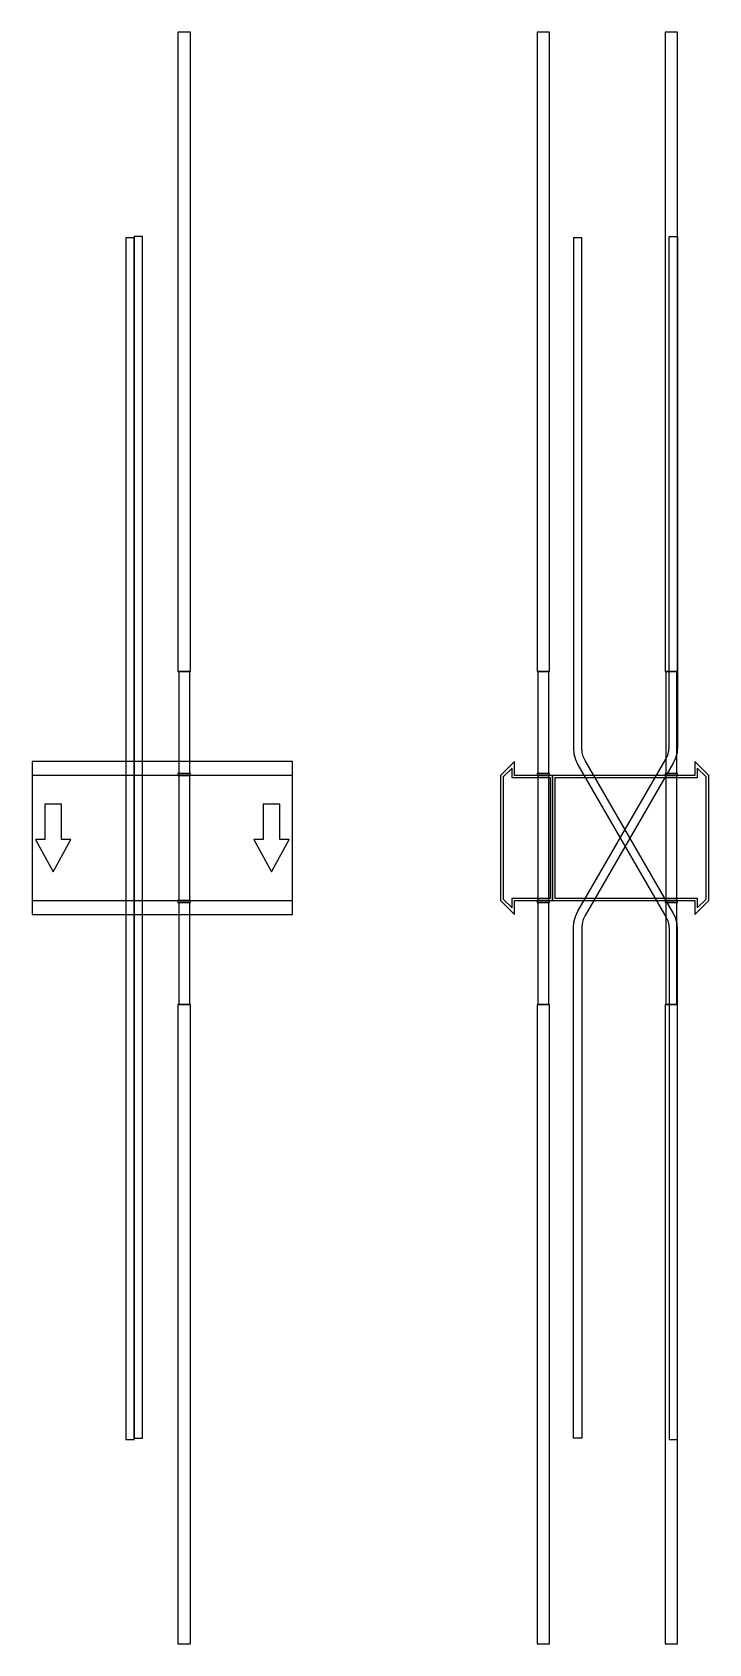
# Model space of a CAD drawing. Extents: x 0 to 650, y -775 to 775.
import ezdxf

# ---------------------------------------------------------------- set-up
doc = ezdxf.new("R2010")
doc.units = 0
doc.layers.add('Halfen', color=7, linetype='CONTINUOUS')

msp = doc.modelspace()

# ---------------------------------------------------------------- linework, layer by layer
at = {"layer": 'Halfen', "color": 7}
for points in [[(152, 160), (152, 775), (140, 775), (140, 160)], [(497, 160), (497, 775), (485, 775), (485, 160)], [(620, 160), (620, 775), (608, 775), (608, 160)], [(98, -578.609), (98, 577.25), (90, 577.25), (90, -578.609)], [(106, -577.251), (106, 578.609), (98, 578.609), (98, -577.251)], [(520, -577.251), (520, -86.497), (520.486, -80.941), (521.93, -75.553), (524.287, -70.497), (608.785, 75.856), (610.553, 79.648), (611.635, 83.689), (612, 87.856), (612, 578.609), (620, 578.609), (620, 87.856), (619.514, 82.3), (618.07, 76.912), (615.713, 71.856), (531.215, -74.497), (529.447, -78.289), (528.365, -82.33), (528, -86.497), (528, -577.251)], [(620, -578.609), (620, -87.856), (619.514, -82.3), (618.07, -76.912), (615.713, -71.856), (531.215, 74.497), (529.447, 78.289), (528.365, 82.33), (528, 86.497), (528, 577.25), (520, 577.25), (520, 86.497), (520.486, 80.941), (521.93, 75.553), (524.287, 70.497), (608.785, -75.856), (610.553, -79.648), (611.635, -83.689), (612, -87.856), (612, -578.609)], [(151.25, 62), (151.25, 160), (140.75, 160), (140.75, 62)], [(496.25, 62), (496.25, 160), (485.75, 160), (485.75, 62)], [(619.25, 62), (619.25, 160), (608.75, 160), (608.75, 62)], [(0, -73.5), (250, -73.5), (250, 73.5), (0, 73.5)], [(152, 60), (152, 62), (140, 62), (140, 60)], [(500, -60), (500, 60), (463.5, 60), (463.5, 73.5), (450, 60), (450, -60), (463.5, -73.5), (463.5, -60)], [(498, -58), (498, 58), (461, 58), (461, 67.25), (452.5, 58.75), (452.5, -58.75), (461, -67.25), (461, -58)], [(497, 60), (497, 62), (485, 62), (485, 60)], [(650, -60), (650, 60), (636.5, 73.5), (636.5, 60), (500, 60), (500, -60), (636.5, -60), (636.5, -73.5)], [(647.5, -58.75), (647.5, 58.75), (639, 67.25), (639, 58), (502, 58), (502, -58), (639, -58), (639, -67.25)], [(620, 60), (620, 62), (608, 62), (608, 60)], [(0, -60), (250, -60), (250, 60), (0, 60)], [(151.25, -60), (151.25, 60), (140.75, 60), (140.75, -60)], [(496.25, -60), (496.25, 60), (485.75, 60), (485.75, -60)], [(619.25, -60), (619.25, 60), (608.75, 60), (608.75, -60)], [(20, -32.5), (37, -1.5), (28, -1.5), (28, 32.5), (12, 32.5), (12, -1.5), (3, -1.5)], [(230, -32.5), (247, -1.5), (238, -1.5), (238, 32.5), (222, 32.5), (222, -1.5), (213, -1.5)], [(152, -62), (152, -60), (140, -60), (140, -62)], [(151.25, -160), (151.25, -62), (140.75, -62), (140.75, -160)], [(497, -62), (497, -60), (485, -60), (485, -62)], [(496.25, -160), (496.25, -62), (485.75, -62), (485.75, -160)], [(620, -62), (620, -60), (608, -60), (608, -62)], [(619.25, -160), (619.25, -62), (608.75, -62), (608.75, -160)], [(152, -775), (152, -160), (140, -160), (140, -775)], [(497, -775), (497, -160), (485, -160), (485, -775)], [(620, -775), (620, -160), (608, -160), (608, -775)]]:
    msp.add_lwpolyline(points, close=True, dxfattribs=at)

doc.saveas('drawing.dxf')
